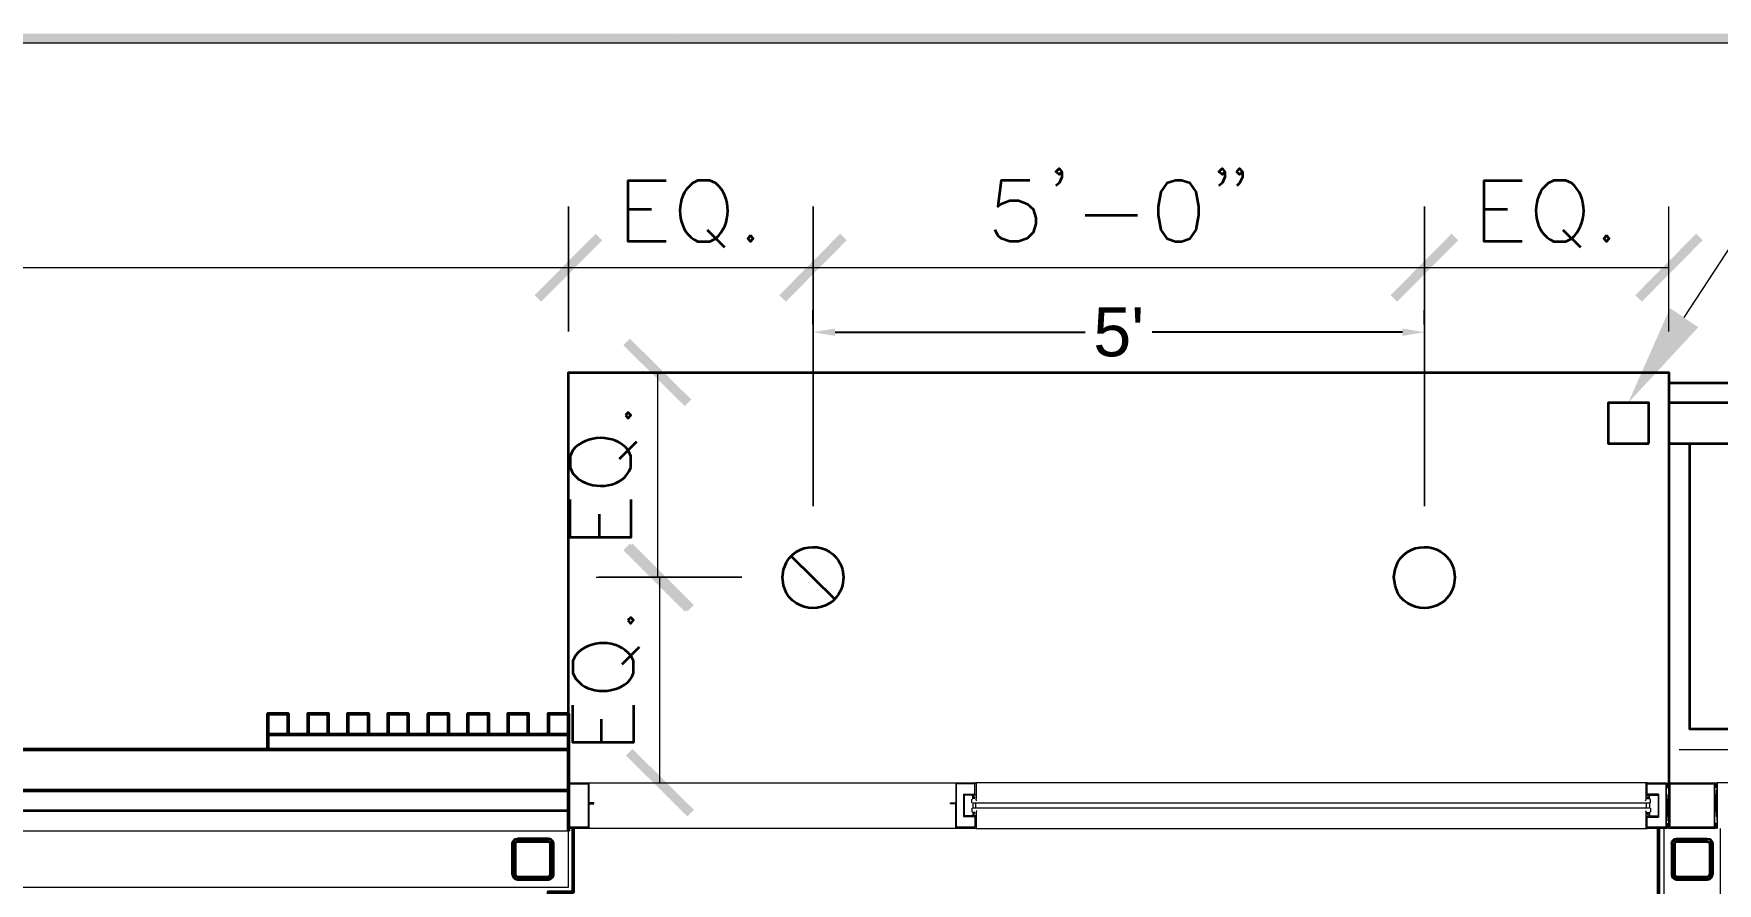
# Model space of a CAD drawing. Header units: inches. Extents: x 5 to 516, y -193 to 129.
# Drawn here: x 383.94 to 397.71, y 81.12 to 88.06 of the extents above; entities that cross this region are included whole.
import ezdxf

# ---------------------------------------------------------------- set-up
doc = ezdxf.new("R2010")
doc.units = ezdxf.units.IN
doc.header["$MEASUREMENT"] = 0
for name, color, linetype in [('Highlight', 210, 'Continuous'), ('PDF9_Geometry', 7, 'Continuous'), ('PDF9_Solid Fills', 7, 'Continuous')]:
    doc.layers.add(name, color=color, linetype=linetype)
doc.styles.get("Standard").update_dxf_attribs({"font": 'arial.ttf'})
doc.dimstyles.get("Standard").update_dxf_attribs({"dimtxt": 0.4, "dimasz": 0.18, "dimexe": 0.18, "dimexo": 0.0625, "dimgap": 0.09, "dimtad": 0, "dimtih": 1, "dimtoh": 1, "dimdec": 4, "dimlfac": 12, "dimzin": 0, "dimdsep": 46, "dimlunit": 4, "dimtxsty": 'Standard', "dimcen": 0.09, "dimadec": 3, "dimazin": 0, "dimtfac": 1, "dimtdec": 4, "dimtofl": 0, "dimtmove": 0, "dimatfit": 3, "dimfxl": 1, "dimtolj": 1, "dimtzin": 0, "dimarcsym": 0})

# ---------------------------------------------------------------- blocks, each defined once
blk = doc.blocks.new('*D124')
at = {"layer": 'Defpoints', "color": 0, "transparency": 16777216}
for p in [(390.312, 85.622), (395.312, 85.622), (395.312, 85.622)]:
    blk.add_point(p, dxfattribs=at)
at = {"layer": 'Highlight', "color": 0, "lineweight": -2, "transparency": 16777216}
for p, q in [((390.312, 85.685), (390.312, 85.802)), ((395.312, 85.685), (395.312, 85.802)), ((390.492, 85.622), (392.538, 85.622)), ((395.132, 85.622), (393.086, 85.622))]:
    blk.add_line(p, q, dxfattribs=at)
at = {"layer": 'Highlight', "color": 0, "transparency": 16777216}
for points in [[(390.492, 85.652), (390.492, 85.592), (390.312, 85.622)], [(395.132, 85.652), (395.132, 85.592), (395.312, 85.622)]]:
    blk.add_solid(points, dxfattribs=at)
at = {"layer": 'Highlight', "color": 0, "transparency": 16777216, "insert": (392.812, 85.622), "char_height": 0.4, "attachment_point": 5}
blk.add_mtext("\\A1;5'", dxfattribs=at)

msp = doc.modelspace()

# ---------------------------------------------------------------- hatches: boundary and pattern name
at = {"layer": 'PDF9_Solid Fills', "transparency": 33554559}
h = msp.add_hatch(color=256, dxfattribs=at)
h.paths.add_polyline_path([(316.0672942, 88.0494451), (316.0806254, 88.0627785), (316.0672942, 88.0627785)])
h.paths.add_polyline_path([(496.1917308, 88.0627785), (496.1295081, 88.0627785), (354.7028537, 88.0627785), (354.7028447, 88.0627785), (316.0806254, 88.0627785), (316.1295142, 88.0494451), (316.1295143, 87.9872229), (316.1295233, 87.9872229), (496.1295089, 88.0494437), (316.1295188, 87.9872215), (496.1295081, 87.9872229), (496.1561756, 87.9916674), (496.1783975, 88.0094451), (496.1917308, 88.0361118), (496.1917311, 88.0494451)])
for points in [[(388.0895164, 85.8716707), (388.5872942, 86.3738929), (388.5339587, 86.4272284), (388.533954, 86.4272241), (388.0361762, 85.9250019), (388.0895096, 85.8716686), (388.0895143, 85.8716729)], [(390.0895163, 85.8716707), (390.5872941, 86.3738929), (390.5339586, 86.4272284), (390.5339539, 86.4272241), (390.0361761, 85.9250019), (390.0895095, 85.8716686), (390.0895142, 85.8716729)], [(395.0895161, 85.8716707), (395.5872938, 86.3738929), (395.5339583, 86.4272284), (395.5339536, 86.4272241), (395.0361759, 85.9250019), (395.0895092, 85.8716686), (395.0895139, 85.8716729)]]:
    msp.add_hatch(color=256, dxfattribs=at).paths.add_polyline_path(points)

# ---------------------------------------------------------------- linework, layer by layer
at = {"layer": 'PDF9_Geometry', "lineweight": 0}
msp.add_lwpolyline([(316.1295142, 88.0583387), (316.1295142, 88.0494498), (316.1295142, 87.9872276), (485.4006203, 87.9872276)], dxfattribs=at)
at = {"layer": 'PDF9_Geometry', "lineweight": 35}
for points in [[(392.3472925, 86.9338904), (392.3250703, 86.9116681), (392.2984036, 86.9338904), (392.3250703, 86.960557), (392.3472925, 86.9338904), (392.3472925, 86.8894459), (392.3250703, 86.840557), (392.2984036, 86.8183348)], [(393.6806258, 86.9338904), (393.6584036, 86.9116681), (393.6317369, 86.9338904), (393.6584036, 86.960557), (393.6806258, 86.9338904), (393.6806258, 86.8894459), (393.6584036, 86.840557), (393.6317369, 86.8183348)], [(393.8228513, 86.9338904), (393.800629, 86.9116681), (393.7784068, 86.9338904), (393.800629, 86.960557), (393.8228513, 86.9338904), (393.8228513, 86.8894459), (393.800629, 86.840557), (393.7784068, 86.8183348)], [(389.1117368, 86.3649975), (388.8006257, 86.3649975), (388.8006257, 86.8627753), (389.1117368, 86.8627753)], [(389.5161762, 86.8405599), (389.4672873, 86.8627821), (389.3695095, 86.8627821), (389.3250651, 86.8405599), (389.2761762, 86.791671)], [(392.0850674, 86.8627821), (391.8495119, 86.8627821), (391.8228452, 86.6494488), (391.8495119, 86.671671), (391.920623, 86.6983377), (391.9917341, 86.6983377), (392.0628452, 86.671671), (392.1117341, 86.6272266), (392.1339563, 86.5561155), (392.1339563, 86.5072266), (392.1117341, 86.4361155), (392.0628452, 86.3872266), (391.9917341, 86.3650044), (391.920623, 86.3650044), (391.8495119, 86.3872266), (391.8228452, 86.4138933), (391.800623, 86.4583377)], [(396.1117364, 86.3649975), (395.8006253, 86.3649975), (395.8006253, 86.8627753), (396.1117364, 86.8627753)], [(396.5161758, 86.8405599), (396.4672869, 86.8627821), (396.3695091, 86.8627821), (396.3250647, 86.8405599), (396.2761758, 86.791671)], [(388.8006257, 86.6272226), (388.9917368, 86.6272226)], [(395.8006253, 86.6272226), (395.9917364, 86.6272226)], [(392.5384004, 86.5783312), (392.965067, 86.5783312)], [(389.3695095, 86.3650044), (389.4672873, 86.3650044), (389.5161762, 86.3872266)], [(389.4450665, 86.4583316), (389.5872887, 86.3161094)], [(396.3695091, 86.3650044), (396.4672869, 86.3650044), (396.5161758, 86.3872266)], [(396.4450661, 86.4583316), (396.5872883, 86.3161094)], [(388.3117386, 82.209444), (388.3117386, 85.2938882), (397.3117382, 85.2938882), (397.3117382, 85.2094438), (440.3961813, 85.2094438), (440.3961813, 47.8761126), (440.4806268, 47.8761126), (440.4806268, 38.8761131), (437.3961815, 38.8761131)], [(397.3117382, 85.2094438), (397.3117382, 81.9383329)], [(435.1028466, 85.0450016), (397.3117381, 85.0450016)], [(388.7295175, 84.5872198), (388.8717397, 84.7294421)], [(397.3117382, 84.7116683), (439.8984012, 84.7116683), (439.8984012, 47.8761148)], [(397.4806202, 84.7116683), (397.4806202, 82.3783351), (401.4361756, 82.3783351), (401.4361756, 84.7116683)], [(388.3472891, 84.6583338), (388.3250669, 84.609445), (388.3250669, 84.5161116), (388.3472891, 84.4672227), (388.396178, 84.4183339)], [(388.8228447, 84.5161116), (388.8228447, 84.609445), (388.8006224, 84.6583338)], [(388.8228515, 84.2538901), (388.8228515, 83.942779), (388.3250738, 83.942779), (388.3250738, 84.2538901)], [(388.5650752, 83.942779), (388.5650752, 84.1338901)], [(390.0939619, 83.4894454), (390.0717396, 83.5516676), (390.0628507, 83.6183343), (390.0717396, 83.6805565), (390.0939619, 83.7427787)], [(390.133959, 83.7916651), (390.4895145, 83.440554)], [(395.0939616, 83.4894454), (395.0717394, 83.5516676), (395.0628505, 83.6183343), (395.0717394, 83.6805565), (395.0939616, 83.7427787)], [(390.5517396, 83.6805565), (390.5606285, 83.6183343), (390.5517396, 83.5516676)], [(395.5517393, 83.6805565), (395.5606282, 83.6183343), (395.5517393, 83.5516676)], [(388.7517343, 82.907225), (388.8939565, 83.0494472)], [(388.369515, 82.978339), (388.3472928, 82.9338946), (388.3472928, 82.8361168), (388.369515, 82.7916723), (388.4184039, 82.7427835)], [(388.8450705, 82.8361168), (388.8450705, 82.9338946), (388.8228483, 82.978339)], [(388.8450683, 82.5738906), (388.8450683, 82.2672239), (388.3472906, 82.2672239), (388.3472906, 82.5738906)], [(388.5828523, 82.2672239), (388.5828523, 82.458335)], [(357.0628526, 81.7116684), (388.3117386, 81.7116684)], [(387.8539569, 81.4405548), (387.8584014, 81.4583326), (387.8761791, 81.4761103), (387.8939569, 81.4805548)], [(387.8539598, 81.4405577), (387.8584043, 81.4583355), (387.876182, 81.4761132), (387.8939598, 81.4805577), (388.1472931, 81.4805577)], [(387.8939598, 81.4583318), (387.8806265, 81.4538874), (387.876182, 81.4405541)], [(387.8761828, 81.4405548), (387.8806272, 81.4538881), (387.8939605, 81.4583326), (388.1472939, 81.4583326)], [(388.1872873, 81.4405577), (388.1828429, 81.4583355), (388.1650651, 81.4761132), (388.1472873, 81.4805577), (387.893954, 81.4805577)], [(387.8939623, 81.4583326), (388.1472957, 81.4583326), (388.160629, 81.4538881), (388.1650734, 81.4405548), (388.1650734, 81.1872215), (388.1650734, 81.4405548)], [(388.1472873, 81.4583318), (388.1606207, 81.4538874), (388.1650651, 81.4405541)], [(388.1472902, 81.4805548), (388.165068, 81.4761103), (388.1828458, 81.4583326), (388.1872902, 81.4405548), (388.1872902, 81.1872215), (388.1872902, 81.4405548)], [(397.3339549, 81.4405548), (397.3339549, 81.1872215)], [(397.3339578, 81.4405577), (397.3384023, 81.4583355), (397.3561801, 81.4761132), (397.3739578, 81.4805577), (397.6228467, 81.4805577)], [(397.3739578, 81.4583318), (397.3606245, 81.4538874), (397.3561801, 81.4405541)], [(397.3561808, 81.4405548), (397.3561808, 81.1872215)], [(397.3739604, 81.4583326), (397.6228492, 81.4583326), (397.640627, 81.4538881), (397.6450715, 81.4405548), (397.6450715, 81.1872215)], [(397.6228438, 81.4805548), (397.645066, 81.4761103), (397.6628438, 81.4583326), (397.6672883, 81.4405548), (397.6672883, 81.1872215)], [(387.8539569, 81.1872273), (387.8584014, 81.1694495), (387.8761791, 81.1516717), (387.8939569, 81.1472273)], [(387.8539598, 81.1872244), (387.8584043, 81.1694466), (387.876182, 81.1516688), (387.8939598, 81.1472244), (388.1472931, 81.1472244)], [(387.876182, 81.187228), (387.8806265, 81.1738947), (387.8939598, 81.1694502), (388.1472931, 81.1694502)], [(387.8761828, 81.1872273), (387.8806272, 81.1738939), (387.8939605, 81.1694495)], [(387.893954, 81.1694502), (388.1472873, 81.1694502), (388.1606207, 81.1738947), (388.1650651, 81.187228)], [(387.893954, 81.1472244), (388.1472873, 81.1472244), (388.1650651, 81.1516688), (388.1828429, 81.1694466), (388.1872873, 81.1872244)], [(388.1872902, 81.1872273), (388.1828458, 81.1694495), (388.165068, 81.1516717), (388.1472902, 81.1472273)], [(388.1650734, 81.1872273), (388.160629, 81.1738939), (388.1472957, 81.1694495)], [(397.3339549, 81.1872273), (397.3383994, 81.1694495), (397.3561772, 81.1516717), (397.3739549, 81.1472273)], [(397.3561808, 81.1872273), (397.3606252, 81.1738939), (397.3739586, 81.1694495)], [(397.3739578, 81.1694502), (397.6228467, 81.1694502)], [(397.3739578, 81.1472244), (397.6228467, 81.1472244)], [(397.6228456, 81.1694502), (397.6406234, 81.1738947), (397.6450679, 81.187228)], [(397.6228456, 81.1472244), (397.6450679, 81.1516688), (397.6628456, 81.1694466), (397.6672901, 81.1872244)]]:
    msp.add_lwpolyline(points, dxfattribs=at)
for points in [[(393.2761843, 86.8627821), (393.2050732, 86.8405599), (393.1561843, 86.7694488), (393.1339621, 86.6494488), (393.1339621, 86.5783377), (393.1561843, 86.4583377), (393.2050732, 86.3872266), (393.2761843, 86.3650044), (393.3250732, 86.3650044), (393.3961843, 86.3872266), (393.4450731, 86.4583377), (393.4672954, 86.5783377), (393.4672954, 86.6494488), (393.4450731, 86.7694488), (393.3961843, 86.8405599), (393.3250732, 86.8627821)], [(389.8006256, 86.4138889), (389.7784034, 86.3872223), (389.8006256, 86.3650001), (389.8228479, 86.3872223)], [(396.8006253, 86.4138889), (396.778403, 86.3872223), (396.8006253, 86.3650001), (396.8228475, 86.3872223)], [(388.7783999, 84.942779), (388.8006221, 84.9205568), (388.8228443, 84.942779), (388.8006221, 84.9650012)], [(397.1472868, 84.7116683), (397.1472868, 85.0450016), (396.8139535, 85.0450016), (396.8139535, 84.7116683)], [(388.7961769, 83.2672239), (388.8228436, 83.2405572), (388.8450658, 83.2672239), (388.8228436, 83.2894461)], [(387.8539569, 81.1872215), (387.8539569, 81.4405548)], [(387.8761828, 81.1872215), (387.8761828, 81.4405548)]]:
    msp.add_lwpolyline(points, close=True, dxfattribs=at)
at = {"layer": 'PDF9_Geometry', "lineweight": 15}
for points in [[(388.3117386, 86.6494448), (388.3117386, 85.6272227)], [(390.3117385, 86.6494442), (390.3117385, 84.2005554)], [(395.3117383, 86.6494442), (395.3117383, 84.2005554)], [(397.6806267, 81.5738954), (397.3206267, 81.5738954), (397.3206267, 81.9294509), (397.6806267, 81.9294509)]]:
    msp.add_lwpolyline(points, close=True, dxfattribs=at)
for points in [[(397.3117382, 85.6272227), (397.3117382, 86.6494448)], [(397.4361775, 85.7427826), (398.031733, 86.6494492), (398.6939552, 86.6494492)], [(372.6450728, 86.1516729), (388.3117386, 86.1516729), (390.3117385, 86.1516729), (395.3117383, 86.1516729), (397.3117382, 86.1516729)], [(388.645072, 85.2938894), (389.5384052, 85.2938894)], [(389.040625, 85.2938894), (389.040625, 83.6183338)], [(388.5384064, 83.6183343), (389.7295174, 83.6183343), (388.5606286, 83.6183343)], [(389.058402, 81.9383304), (389.058402, 83.6183303)], [(397.3961837, 82.209444), (435.2317371, 82.209444)], [(388.3117386, 81.6138859), (388.3117386, 81.9383304), (388.4806275, 81.9383304)], [(388.3206272, 81.5738954), (388.3206272, 81.9294509), (388.4717383, 81.9294509)], [(388.4717412, 81.9294473), (388.4717412, 81.5738917), (388.3206301, 81.5738917)], [(388.4806207, 81.7738881), (388.4806207, 81.9383325), (391.4806205, 81.9383325), (391.4806205, 81.7738881)], [(388.645072, 81.9383304), (389.5606275, 81.9383304)], [(391.4806274, 81.9383304), (391.6450718, 81.9383304), (391.6450718, 81.9427748)], [(391.5428499, 81.662777), (391.6361833, 81.662777), (391.6361833, 81.5738881), (391.4850722, 81.5738881), (391.4850722, 81.9294437)], [(391.5428499, 81.8449963), (391.6361833, 81.8449963), (391.6361833, 81.9294408), (391.4850722, 81.9294408)], [(397.1339602, 81.9383304), (391.6450718, 81.9383304), (391.6450718, 81.804997)], [(397.1250679, 81.804997), (397.1250679, 81.9383304), (397.2895123, 81.9383304), (397.2984012, 81.9338859), (397.3072901, 81.9338859), (397.3117345, 81.9383304)], [(397.2272919, 81.8449963), (397.1339586, 81.8449963), (397.1339586, 81.9294408), (397.2850697, 81.9294408)], [(397.2850726, 81.9294509), (397.2850726, 81.5738954), (397.1339615, 81.5738954), (397.1339615, 81.6583398)], [(397.2895123, 81.9383304), (397.2895123, 81.5649971)], [(397.2895123, 81.9294509), (397.2984012, 81.9250064), (397.3072901, 81.9250064), (397.3117345, 81.9294509)], [(397.2895159, 81.5649971), (397.2984048, 81.5694415), (397.3072937, 81.5694415), (397.3117382, 81.5649971), (397.3117382, 81.9383304), (397.6850715, 81.9383304), (397.6850715, 81.5649971)], [(397.3117382, 81.5694477), (397.3117382, 81.5650032), (397.3117382, 81.9383365)], [(397.6850653, 81.9383304), (397.6850653, 81.5649971), (397.6939542, 81.5694415), (397.7028431, 81.5694415), (397.7072875, 81.5649971)], [(397.87618, 81.804997), (397.87618, 81.9383304), (397.7072912, 81.9383304), (397.7028467, 81.9338859), (397.6939578, 81.9338859), (397.6850689, 81.9383304)], [(397.7072912, 81.9294509), (397.7028467, 81.9250064), (397.6939578, 81.9250064), (397.6850689, 81.9294509)], [(397.7072912, 81.9383304), (397.7072912, 81.5649971)], [(391.5428492, 81.8449963), (391.5428492, 81.6627741)], [(391.547289, 81.8361168), (391.547289, 81.667228)], [(391.636184, 81.8094502), (391.6184062, 81.8094502), (391.6184062, 81.8361168), (391.5472951, 81.8361168)], [(391.6095177, 81.773887), (391.6095177, 81.8005537), (391.6184066, 81.8094426)], [(391.622846, 81.8361168), (391.622846, 81.8138946), (391.6317348, 81.8138946)], [(391.6450718, 81.8361168), (391.6228496, 81.8361168)], [(391.6361833, 81.8094462), (391.6361833, 81.8227795), (391.6317388, 81.8227795), (391.6317388, 81.8138906)], [(391.6495115, 81.7916652), (391.6450671, 81.8049985)], [(397.1206303, 81.7916652), (397.1250748, 81.8049985)], [(397.12507, 81.8361168), (397.1472923, 81.8361168)], [(397.1339579, 81.8094502), (397.1517356, 81.8094502), (397.1517356, 81.8361168), (397.2228467, 81.8361168)], [(397.1339586, 81.8094462), (397.1339586, 81.8227795), (397.138403, 81.8227795), (397.138403, 81.8138906)], [(397.1472868, 81.8361168), (397.1472868, 81.8138946), (397.138398, 81.8138946)], [(397.1606242, 81.773887), (397.1606242, 81.8005537), (397.1517353, 81.8094426)], [(397.2228438, 81.8361168), (397.2228438, 81.667228)], [(397.2272926, 81.8449963), (397.2272926, 81.6583297)], [(397.2895123, 81.9205533), (397.2984012, 81.9161089), (397.3072901, 81.9161089), (397.3117345, 81.9205533)], [(397.2895123, 81.9161136), (397.2984012, 81.9072247), (397.3072901, 81.9072247), (397.3117345, 81.9161136)], [(397.3117345, 81.6050032), (397.2895123, 81.8983365), (397.3117345, 81.8983365), (397.2895123, 81.6050032)], [(397.7072912, 81.9205533), (397.7028467, 81.9161089), (397.6939578, 81.9161089), (397.6850689, 81.9205533)], [(397.7072912, 81.9161136), (397.7028467, 81.9072247), (397.6939578, 81.9072247), (397.6850689, 81.9161136)], [(397.6850689, 81.6050032), (397.7072912, 81.8983365), (397.6850689, 81.8983365), (397.7072912, 81.6050032)], [(388.4806207, 81.5649996), (388.4806207, 81.7649996), (388.5206207, 81.7649996), (388.5206207, 81.7738885), (388.4806207, 81.7738885)], [(391.4806205, 81.5649996), (391.4806205, 81.7649996), (391.436176, 81.7649996), (391.436176, 81.7738885), (391.4806205, 81.7738885)], [(391.6184062, 81.6672258), (391.5472951, 81.6672258)], [(391.6095177, 81.7294455), (391.6095177, 81.7027788)], [(391.6095177, 81.7027799), (391.6184066, 81.693891)], [(391.6184028, 81.7738881), (397.1517356, 81.7738881), (397.1517356, 81.7294437)], [(397.1517356, 81.7294455), (391.6184028, 81.7294455)], [(391.6361833, 81.6938914), (391.6184055, 81.6938914), (391.6184055, 81.6672247)], [(391.6184062, 81.7738881), (391.6184062, 81.7294437)], [(391.6361789, 81.6805537), (391.6317345, 81.6805537), (391.6317345, 81.6894426), (391.6228456, 81.6894426), (391.6228456, 81.6672204)], [(391.6450718, 81.6672258), (391.6228496, 81.6672258)], [(391.6361833, 81.6805541), (391.6361833, 81.6938874)], [(391.640623, 81.7738881), (391.640623, 81.7294437)], [(391.6495115, 81.7116684), (391.6450671, 81.6983351)], [(391.6450718, 81.6983311), (391.6450718, 81.5649978)], [(397.1206303, 81.7116684), (397.1250748, 81.6983351)], [(397.12507, 81.7738881), (397.12507, 81.7294437)], [(397.2895145, 81.5650032), (397.12507, 81.5650032), (397.12507, 81.6983365)], [(397.12507, 81.6672258), (397.1472923, 81.6672258)], [(397.1339586, 81.6938914), (397.1517364, 81.6938914), (397.1517364, 81.6672247)], [(397.1339586, 81.6805541), (397.1339586, 81.6938874)], [(397.1339586, 81.6583373), (397.2272919, 81.6583373)], [(397.1339629, 81.6805537), (397.1384074, 81.6805537), (397.1384074, 81.6894426), (397.1472962, 81.6894426), (397.1472962, 81.6672204)], [(397.1606242, 81.7027799), (397.1517353, 81.693891)], [(397.1517356, 81.6672258), (397.2228467, 81.6672258)], [(397.1606242, 81.7294455), (397.1606242, 81.7027788)], [(391.6450649, 81.5650032), (391.4806205, 81.5650032), (388.4806207, 81.5650032), (388.3117318, 81.5650032), (388.3117318, 81.6138921)], [(391.6450718, 81.5650032), (397.1339602, 81.5650032)], [(397.2895123, 81.6049971), (397.3117345, 81.6049971)], [(397.3117382, 81.58722), (397.3072937, 81.5961089), (397.2984048, 81.5961089), (397.2895159, 81.58722)], [(397.3117382, 81.5827803), (397.3072937, 81.5872247), (397.2984048, 81.5872247), (397.2895159, 81.5827803)], [(397.3117382, 81.5738917), (397.3072937, 81.5783362), (397.2984048, 81.5783362), (397.2895159, 81.5738917)], [(397.6850653, 81.5694477), (397.6850653, 81.5650032), (397.311732, 81.5650032)], [(397.6850653, 81.58722), (397.6939542, 81.5961089), (397.7028431, 81.5961089), (397.7072875, 81.58722)], [(397.6850653, 81.5827803), (397.6939542, 81.5872247), (397.7028431, 81.5872247), (397.7072875, 81.5827803)], [(397.6850653, 81.5738917), (397.6939542, 81.5783362), (397.7028431, 81.5783362), (397.7072875, 81.5738917)], [(397.7072912, 81.6049971), (397.6850689, 81.6049971)]]:
    msp.add_lwpolyline(points, dxfattribs=at)
at = {"layer": 'PDF9_Geometry', "lineweight": 50}
for points in [[(385.853957, 82.3338924), (385.853957, 82.5027813), (386.0184015, 82.5027813), (386.0184015, 82.3338924)], [(386.1828506, 82.3338924), (386.1828506, 82.5027813), (386.347295, 82.5027813), (386.347295, 82.3338924)], [(386.5072954, 82.3338924), (386.5072954, 82.5027813), (386.6761843, 82.5027813), (386.6761843, 82.3338924)], [(386.8361799, 82.3338924), (386.8361799, 82.5027813), (387.0006244, 82.5027813), (387.0006244, 82.3338924)], [(387.1650735, 82.3338924), (387.1650735, 82.5027813), (387.3295179, 82.5027813), (387.3295179, 82.3338924)], [(387.4895183, 82.3338924), (387.4895183, 82.5027813), (387.6584072, 82.5027813), (387.6584072, 82.3338924)], [(387.8184028, 82.3338924), (387.8184028, 82.5027813), (387.9828472, 82.5027813), (387.9828472, 82.3338924)], [(388.1472873, 82.3338924), (388.1472873, 82.5027813), (388.3117318, 82.5027813), (388.3117318, 82.3338924)], [(385.853957, 82.209444), (385.853957, 82.3338884), (388.3117347, 82.3338884), (388.3117347, 82.209444)]]:
    msp.add_lwpolyline(points, close=True, dxfattribs=at)
for points in [[(357.0628526, 81.5427774), (357.0628526, 82.209444), (388.3117386, 82.209444), (388.3117386, 81.5427774)], [(357.0628526, 81.8761107), (388.3117386, 81.8761107)], [(388.3517325, 81.5650032), (388.3517325, 81.0450032), (388.1472881, 81.0450032), (388.1472881, 75.79167), (388.1028436, 75.79167)], [(388.3517325, 81.0450018), (388.3517325, 81.5650018)], [(397.2272926, 81.5649987), (397.2272926, 75.7916655), (397.2495148, 75.7916655), (397.2495148, 75.4183322), (397.2272926, 75.4183322)]]:
    msp.add_lwpolyline(points, dxfattribs=at)
at = {"layer": 'PDF9_Geometry', "lineweight": 9}
msp.add_lwpolyline([(388.3117386, 81.0849996), (388.3117386, 81.5427774), (357.0628526, 81.5427774), (357.0628526, 81.0849996)], close=True, dxfattribs=at)
msp.add_lwpolyline([(397.729517, 81.5650032), (397.729517, 75.2938921), (397.2717392, 75.2938921), (397.2717392, 81.5650032)], dxfattribs=at)
at = {"layer": 'PDF9_Geometry', "lineweight": 35}
for points in [[(389.2761762, 86.791671), (389.1854354, 86.659671), (389.2098799, 86.4307081), (389.3695095, 86.3650044)], [(389.5161762, 86.3872266), (389.6456576, 86.4981155), (389.6491391, 86.7297451), (389.5161762, 86.8405599)], [(396.2761758, 86.791671), (396.185435, 86.659671), (396.2098795, 86.4307081), (396.3695091, 86.3650044)], [(396.5161758, 86.3872266), (396.6456572, 86.4981155), (396.6491387, 86.7297451), (396.5161758, 86.8405599)], [(388.8006224, 84.6583338), (388.6878076, 84.7927042), (388.4593632, 84.7875931), (388.3472891, 84.6583338)], [(388.396178, 84.4183339), (388.5302521, 84.329519), (388.7629187, 84.348482), (388.8228447, 84.5161116)], [(390.0939619, 83.7427787), (390.2089989, 83.931075), (390.4975915, 83.8968528), (390.5517396, 83.6805565)], [(395.0939616, 83.7427787), (395.2089986, 83.931075), (395.4975912, 83.8968528), (395.5517393, 83.6805565)], [(390.5517396, 83.5516676), (390.4975915, 83.3353713), (390.2089989, 83.3011491), (390.0939619, 83.4894454)], [(395.5517393, 83.5516676), (395.4975912, 83.3353713), (395.2089986, 83.3011491), (395.0939616, 83.4894454)], [(388.8228483, 82.978339), (388.7138853, 83.1118205), (388.4800335, 83.1177464), (388.369515, 82.978339)], [(388.4184039, 82.7427835), (388.539515, 82.6469316), (388.7913668, 82.6798205), (388.8450705, 82.8361168)]]:
    msp.add_open_spline(points, degree=3, dxfattribs=at)
at = {"layer": 'PDF9_Solid Fills', "lineweight": 35, "transparency": 33554559}
for points in [[(397.0361757, 85.9250019), (397.0895091, 85.8716686), (397.5339535, 86.4272241)], [(397.0895159, 85.8716707), (397.5339604, 86.4272262), (397.5872937, 86.3738929)], [(397.5517374, 85.6627768), (396.9784041, 85.044999), (397.3206263, 85.8183323)], [(389.3161783, 85.0716672), (388.7606228, 85.5161116), (388.8139561, 85.5694449)], [(389.2628472, 85.018336), (389.3161805, 85.0716693), (388.760625, 85.5161137)], [(388.813954, 83.8938876), (388.7606206, 83.8405543), (389.3161762, 83.3916654)], [(389.3384042, 83.3916723), (388.7828486, 83.8405612), (388.836182, 83.8938945)], [(388.7606228, 83.8405565), (389.3161783, 83.3916676), (389.262845, 83.3383343)], [(389.285073, 83.3383321), (389.3384063, 83.3916654), (388.7828508, 83.8405543)], [(388.8361798, 82.2138928), (388.7828465, 82.1605595), (389.338402, 81.716115)], [(388.7828486, 82.1605526), (389.3384042, 81.7161082), (389.2850708, 81.6627748)]]:
    msp.add_solid(points, dxfattribs=at)

# ---------------------------------------------------------------- dimensions: what is measured, and where the dimension line sits
at = {"layer": 'Highlight'}
dim = msp.add_linear_dim(base=(395.3117383, 85.6222683), p1=(390.3117385, 85.6222683), p2=(395.3117383, 85.6222683), dimstyle='Standard', dxfattribs=at)
dim.commit()
dim.dimension.update_dxf_attribs({"geometry": '*D124', "text_midpoint": (392.8117384, 85.6222683)})

doc.saveas('drawing.dxf')
